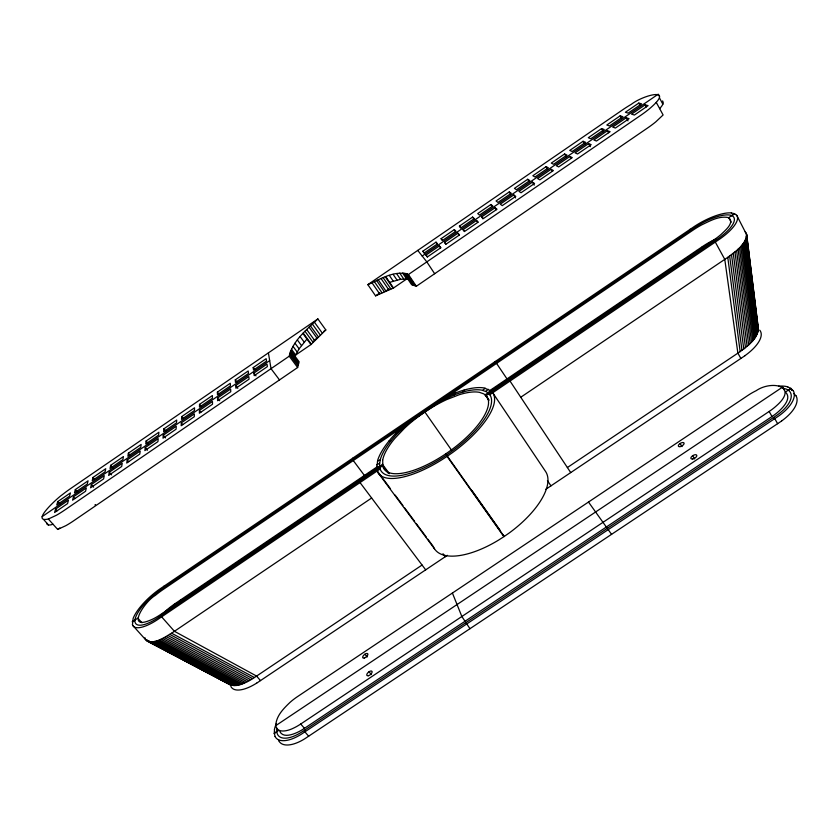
<?xml version="1.0" encoding="UTF-8"?>
<svg xmlns="http://www.w3.org/2000/svg" width="839" height="839" viewBox="0 0 839 839"><rect width="100%" height="100%" fill="white"/><g stroke="black" fill="none" stroke-linecap="round" stroke-linejoin="round"><path stroke-width="1.26" d="M731.44 212.917A35.983 12.218 -29.7 0 0 694.828 226.142L159.4 589.293A34.965 11.631 -40.4 0 0 133.139 618.427L132.489 624.552M275.108 736.432L274.301 733.443L274.489 729.594M275.779 725.63C276.052 716.066 283.53 708.588 290.032 702.369A32.092 14.641 -41.9 0 1 297.279 696.769L748.01 395.379A32.868 15.259 -28.1 0 1 756.212 390.67C771.723 380.015 799.011 385.961 776.526 405.719A32.564 15.008 -28.2 0 1 769.153 411.467L300.729 724.015A31.798 14.399 -41.8 0 1 293.042 728.336C287.945 730.905 277.132 733.821 275.779 725.63L782.672 387.041L784.339 390.062M199.43 410.428L199.378 413.239L212.508 404.241L212.477 401.482L199.43 410.428L200.867 412.243M199.535 404.367L199.483 407.104L212.435 398.221L212.393 395.547L199.535 404.367L200.951 406.16M180.479 602.329L180.584 599.916M181.339 422.835L181.172 425.73L194.281 416.731L194.365 413.9L181.339 422.835L182.787 424.628M181.696 416.605L181.539 419.416L194.459 410.544L194.543 407.796L181.696 416.605L183.133 418.378M161.77 615.27L161.654 616.875L174.418 631.295L256.587 676.077L260.52 680.618M163.741 587.699L163.846 586.241M567.384 467.533L740.145 351.625C747.874 345.867 757.816 338.872 758.309 328.332L746.679 234.71L737.051 215.938M163.28 435.21L162.986 438.189L176.075 429.211L176.284 426.296L163.28 435.21L165.472 437.895M163.899 428.813L163.615 431.697L176.515 422.856L176.714 420.014L163.899 428.813L166.059 431.466M295.171 355.379L310.986 344.546L325.826 329.958L317.876 318.925L70.382 488.728A35.773 8.484 -38.9 0 0 62.233 494.769C59.139 496.562 29.313 523.158 48.347 519.026L57.681 529.43L65.778 525.707A35.259 8.631 -38.9 0 0 73.916 520.631L297.635 367.513L299.124 361.787L290.808 350.566M145.252 447.575L144.843 450.627L157.91 441.671L158.235 438.671L145.252 447.575L147.465 450.239M146.122 440.999L145.734 443.967L158.613 435.137L158.917 432.221L146.122 440.999L148.304 443.642M297.635 367.513L289.235 356.187C292.895 340.466 306.77 329.654 317.876 318.925M127.255 459.908L126.731 463.044L139.777 454.098L140.218 451.025L127.255 459.908L128.745 461.681M128.388 453.175L127.874 456.206L140.732 447.397L141.162 444.408L128.388 453.175L129.846 454.916M109.29 472.231L108.651 475.43L121.665 466.505L122.232 463.359L109.29 472.231L111.545 474.864M110.675 465.32L110.045 468.435L122.882 459.636L123.427 456.573L110.675 465.32L112.887 467.921M91.357 484.523L90.602 487.805L103.596 478.901L104.267 475.671L91.357 484.523L93.622 487.144M92.993 477.443L92.259 480.642L105.064 471.854L105.724 468.718L92.993 477.443L94.482 479.174M73.454 496.793L72.584 500.159L85.557 491.266L86.344 487.962L73.454 496.793L74.975 498.534M75.342 489.557L74.493 492.818L87.287 484.051L88.053 480.831L75.342 489.557L77.597 492.126M55.584 509.053L54.598 512.493L67.55 503.61L68.452 500.222L55.584 509.053L57.125 510.773M57.723 501.638L56.758 504.984L69.532 496.227L70.413 492.933L57.723 501.638L59.989 504.197M520.872 397.172L727.77 257.342C735.352 251.511 745.609 245.093 746.679 234.71M659.695 108.682C661.184 106.637 664.603 103.564 662.621 100.911M367.828 284.652C380.256 279.335 394.55 269.78 408.425 274.51L640.608 115.404A36.423 8.778 -31.5 0 0 648.914 109.217C676.454 86.176 643.44 94.912 631.421 104.246A36.801 8.946 -31.4 0 0 622.517 109.909L367.828 284.652L375.589 295.852L393.501 288.008L408.404 277.803M294.971 356.187L299.114 348.825L306.948 339.019M455.126 393.134L441.671 399.259L441.387 400.801L454.151 395.001L455.126 393.134A51.64 18.815 -35 0 1 464.082 390.093L466.274 389.464A69.899 25.736 -35.2 0 1 484.334 387.996L490.941 390.88M454.151 395.001A49.071 17.881 -35 0 1 462.667 392.117L464.082 390.093M376.69 468.235L377.707 460.212A69.899 25.736 -35.2 0 1 387.513 442.856L389.044 440.957A51.599 18.783 -35.4 0 1 395.662 433.459L406.81 422.908L408.1 423.38L397.539 433.385A49.029 17.85 -35.4 0 0 391.257 440.517L389.799 442.321A66.396 24.446 -35.2 0 0 380.518 458.828L379.49 464.355L380.119 468.991L156.987 620A34.944 11.61 -40.4 0 1 132.415 624.615M161.875 614.547L163.227 613.225M164.633 611.914L167.548 609.366A33.927 11.777 -40.6 0 1 175.236 603.545L377.298 466.725M482.687 390.376L485.194 388.216M485.655 391.394L488.308 389.275M488.036 392.851L490.794 390.775M279.859 731.556C283.058 737.89 291.804 734.817 296.786 732.646A31.735 14.494 -41.9 0 0 304.473 728.336L772.006 416.532A32.501 15.102 -28.1 0 0 779.358 410.795C783.92 406.516 791.743 397.927 785.451 392.065L790.799 388.363L793.117 390.68M389.38 473.72L382.458 464.334L161.256 614.096A33.812 11.211 -40.3 0 1 153.306 618.836C124.151 632.784 144.203 601.72 155.288 595.428A34.147 11.41 -40.4 0 1 163.028 589.586L693.14 230.075A35.123 11.987 -29.7 0 1 701.761 224.842C710.035 220.93 719.317 215.497 728.755 217.658L734.45 213.693L736.621 215.266M274.301 733.443L278.621 730.444M132.31 621.919L137.785 618.112L141.98 622.79M447.313 456.091L504.176 536.499L509.137 533.038A67.686 29.638 -35.2 0 0 545.434 471.277L492.724 392.767A69.899 25.736 -35.2 0 1 452.462 452.62L447.334 456.206L445.908 453.742M744.959 355.705L545.57 489.462M781.602 421.021L304.851 738.729A32.721 15.102 -42.1 0 1 278.768 740.711M217.395 392.117L230.285 383.276L230.431 385.877L217.469 394.77L217.395 392.117L219.503 394.812M235.287 379.847L248.197 370.985L248.47 373.512L235.476 382.416L235.287 379.847L237.385 382.553M253.221 367.545L266.152 358.673L266.529 361.127L253.514 370.051L253.221 367.545L254.605 369.37M422.866 251.186L436.007 242.167L437.518 243.866L424.282 252.938L422.866 251.186L424.135 253.105M441.115 238.664L454.287 229.634L455.913 231.249L442.656 240.342L441.115 238.664L442.373 240.594M459.405 226.121L472.588 217.081L474.339 218.612L461.062 227.715L459.405 226.121L460.642 228.061M490.93 204.496L477.716 213.557L479.499 215.078L492.797 205.954L490.93 204.496L492.147 206.457M509.294 191.9L496.059 200.972L497.967 202.409L511.287 193.274L509.294 191.9L510.511 193.872M527.7 179.273L514.443 188.366L516.467 189.719L529.818 180.563L527.7 179.273L528.895 181.255M546.137 166.636L532.849 175.739L534.999 177.008L548.37 167.842L546.137 166.636L547.322 168.629M564.595 153.967L551.296 163.091L553.572 164.276L566.965 155.089L564.595 153.967L566.356 156.977M583.095 141.277L569.765 150.422L572.167 151.523L585.591 142.315L583.095 141.277L584.846 144.298M601.626 128.566L588.275 137.722L590.803 138.739L604.248 129.521L601.626 128.566L603.356 131.608M620.189 115.834L606.817 125.011L609.471 125.944L622.937 116.705L620.189 115.834L621.332 117.869M638.794 103.082L625.391 112.269L628.17 113.118L641.657 103.868L638.794 103.082L639.916 105.127M42.181 516.604L269.676 360.602M422.185 256.031L658.216 94.188L659.339 96.265M217.542 398.001L230.62 389.044L230.777 391.719L217.616 400.738L217.542 398.001L219.692 400.738M235.696 385.562L248.795 376.585L249.068 379.176L235.885 388.216L235.696 385.562L237.825 388.31M253.881 373.093L267.001 364.095L267.4 366.612L254.196 375.662L253.881 373.093L255.989 375.851M426.013 255.077L439.342 245.932L440.894 247.683L427.471 256.881L426.013 255.077L427.303 257.028M444.534 242.377L457.895 233.221L459.562 234.889L446.117 244.107L444.534 242.377L445.803 244.338M463.086 229.655L476.468 220.479L478.272 222.062L464.796 231.302L463.086 229.655L464.345 231.627M481.67 216.913L495.073 207.726L497.003 209.226L483.505 218.476L481.67 216.913L482.918 218.895M513.72 194.942L500.285 204.15L502.246 205.628L515.775 196.357L513.72 194.942L515.555 197.941M532.398 182.136L518.942 191.365L521.029 192.75L534.569 183.468L532.398 182.136L534.212 185.157M551.097 169.31L537.621 178.55L539.834 179.861L553.404 170.558L551.097 169.31L552.303 171.334M569.838 156.463L556.341 165.723L558.68 166.94L572.282 157.617L569.838 156.463L571.034 158.498M588.621 143.595L575.093 152.866L577.557 153.998L591.18 144.665L588.621 143.595L590.383 146.657M607.426 130.695L593.876 139.987L596.477 141.036L610.121 131.681L607.426 130.695L608.59 132.751M626.272 117.775L612.69 127.088L615.417 128.042L629.093 118.677L626.272 117.775L627.991 120.879M645.139 104.833L631.547 114.156L634.399 115.037L648.096 105.651L645.139 104.833L646.282 106.91M323.686 331.426L325.826 329.958M375.589 295.852L379.91 292.895M289.235 356.187L64.603 510.122A35.416 8.327 -38.8 0 1 56.433 515.24L48.347 519.026M313.88 340.34L317.048 338.169L309.025 327.126M389.097 288.805L385.898 290.997L378.148 279.702M57.681 529.43L59.821 527.962M403.8 273.105L411.655 284.746L416.343 286.256L647.54 128.01A36.255 9.093 -31.3 0 0 655.804 121.844L663.104 114.974L656.266 102.368M489.672 390.638L702.327 246.656A34.902 12.375 -29.5 0 1 710.895 241.475L716.191 238.853M158.959 617.168L382.668 465.718L388.069 473.039M380.119 468.991A66.396 24.446 -35.2 0 0 446.705 454.916A66.396 24.446 -35.2 0 0 489.819 394.729L720.208 238.748A35.962 12.207 -29.7 0 0 736.705 215.214M133.202 625.936L145.913 640.042C154.219 645.348 164.318 637.221 171.586 633.214L371.646 498.009M227.421 682.673C235.287 689.899 246.991 681.824 254.427 677.524L422.069 565.035M447.376 555.303L256.598 683.208M302.638 731.493L775.551 416.144A30.214 14.085 -28 0 0 788.293 390.166A30.235 14.095 -28 0 0 782.902 388.289M446.558 455.021L447.072 456.385L441.849 459.782A69.899 25.736 -35.2 0 1 377.246 470.931L381.147 476.185M731.65 215.696L734.628 213.777M132.331 621.709L135.048 619.969M788.178 390.25L790.988 388.488L792.089 390.492M274.28 733.213L276.891 731.598M376.69 468.036L379.574 466.285M376.753 464.816L379.627 463.201M377.466 461.198L380.287 459.73M389.632 282.344L400.507 279.335L407.744 278.936M53.025 524.239C51.106 524.878 46.9 526.158 46.575 523.043M462.667 392.117L464.754 391.519A66.396 24.446 -35.2 0 1 481.89 390.166L486.599 391.823L489.819 394.729M389.044 440.957L391.257 440.517M395.662 433.459L397.539 433.385M731.377 212.97L734.45 213.693M787.653 386.894L790.799 388.363L791.901 390.366M690.098 229.278L691.294 229.896M713.989 241.422L715.31 242.093L724.781 259.366L737.88 353.135L740.889 358.473M156.148 640.996L239 684.886M154.701 641.384L237.51 685.211M153.338 641.657L236.084 685.432M152.058 641.825L234.752 685.547M150.873 641.887L233.494 685.557M144.969 637.755L145.483 639.381L150.097 641.814M152.404 643.041L158.172 646.082M165.105 649.743L167.412 650.959M198.57 667.435L205.492 671.085M211.271 674.136L213.578 675.364M215.885 676.58L218.192 677.797M149.782 641.845L232.319 685.453M187.517 662.023L145.483 639.381M189.834 663.24L227.967 683.386M146.468 640.608L231.249 685.253M147.129 641.069L230.274 684.939M162.609 638.448L245.544 682.537M160.91 639.234L243.834 683.271M159.253 639.926L242.167 683.911M157.669 640.514L240.552 684.456M167.947 635.532L250.851 679.768M166.132 636.591L249.057 680.775M164.35 637.567L247.285 681.698M171.586 633.214L254.427 677.524M169.782 634.399L252.654 678.667M696.706 250.462L698.667 251.522M175.236 603.545L177.532 604.793M773.39 417.591L774.775 418.651L777.627 423.716M793.746 393.501L795.875 395.714M745.179 231.742L746.207 233.085M43.89 519.834L48.547 525.015M308.679 736.223L304.935 731.902L304.704 730.119M300.729 724.015L304.473 728.336M369.045 671.756L371.341 674.587M364.913 654.231L367.167 657.01M417.738 250.4L426.831 261.894L434.665 273.724M759.694 330.167L760.291 330.944A34.378 14.41 -28.9 0 1 744.917 355.684M495.251 361.441L506.997 378.903M508.602 378.924L570.73 472.588M279.502 379.92L271.018 368.667L268.396 352.873M425.688 569.849L360.036 482.582L359.26 480.034M469.987 628.726L461.859 616.508L452.41 593.037M364.42 475.451L353.282 460.559L352.569 458.23M291.406 349.213L295.559 354.834M290.221 351.898L298.558 363.14M289.812 353.261L298.16 364.535M382.699 478.282L390.492 488.791M395.159 495.094L402.951 505.592M404.503 507.7L414.634 521.344M416.186 523.452L426.306 537.107M427.869 539.204L433.323 546.556A67.686 29.638 -35.2 0 0 498.838 539.928L503.914 536.677L447.072 456.385M378.232 472.976L434.518 548.863M289.486 354.331L297.855 365.615M293 346.329L297.132 351.929M442.971 553.719L445.226 556.75M588.496 502.037L611.579 534.37M297.394 339.994L301.484 345.563M295.003 343.245L299.114 348.825M300.142 336.596L304.211 342.155M303.236 333.083L311.321 344.158M302.9 333.471L310.986 344.546M306.654 329.475L314.698 340.529M304.966 331.258L313.031 342.322M310.357 325.794L318.369 336.838M314.331 322.071L322.302 333.114M312.307 323.969L320.299 335.013M472.158 490.846L499.918 530.059M451.665 450.333L424.198 411.047M371.876 282.596L379.627 293.828M376.533 280.394L384.283 291.678M374.246 281.474L381.997 292.738M381.021 278.464L388.772 289.78M385.741 276.639L393.501 288.008M385.3 276.797L393.051 288.165M383.14 277.636L390.89 288.983M389.338 275.423L393.239 281.138M396.606 273.577L400.507 279.335M393.124 274.343L397.025 280.079M488.99 400.046L486.075 395.714L716.946 239.419A32.354 10.98 -29.7 0 0 731.786 215.602A32.375 10.991 -29.7 0 0 694.168 227.998L161.057 589.523A31.463 10.456 -40.4 0 0 134.932 620.042A31.442 10.446 -40.4 0 0 158.97 617.105M488.759 400.213L485.12 394.823L713.339 240.311A34.787 11.777 -29.8 0 0 721.215 234.322C724.917 230.557 734.859 222.954 728.755 217.658L731.199 222.188M402.573 273L406.506 278.821M399.763 273.126L403.685 278.915M547.437 480.59L550.961 485.844M408.425 274.51L416.343 286.256M407.051 273.755L414.938 285.47M406.16 273.514L414.036 285.208M405.017 273.21L412.872 284.872M503.264 535.146L504.176 536.499M439.342 245.932L440.622 247.883M436.007 242.167L437.276 244.097M457.895 233.221L459.153 235.182M454.287 229.634L455.535 231.574M472.588 217.081L473.825 219.031M476.468 220.479L477.716 222.461M495.073 207.726L496.31 209.708M680.104 443.516L681.981 446.6M692.668 455.724L694.577 458.881M769.153 411.467L772.006 416.532M659.444 97.869L662.841 104.172M757.376 325.647L757.827 326.465M278.433 739.673L278.831 740.659M758.131 327.367L758.309 328.332M702.327 246.656L702.683 249.235M727.77 257.342L740.145 351.625M733.276 253.315L745.483 347.692M731.503 254.689L743.753 349.045M729.647 256.042L741.959 350.366M738.089 249.141L750.129 343.539M736.579 250.536L748.671 344.934M734.974 251.931L747.119 346.318M741.959 245.04L753.862 339.355M740.785 246.393L752.73 340.739M739.495 247.757L751.492 342.134M746.511 233.861L758.351 329.36M746.374 234.375L758.257 330.451M746.249 236.262L758.026 331.594M745.944 238.79L757.669 332.8M745.41 239.954L757.166 334.037M744.749 241.16L756.537 335.317M743.952 242.419L755.771 336.638M743.018 243.709L754.88 337.981M302.627 731.43A29.501 13.508 -42 0 1 276.776 731.681A29.512 13.518 -42 0 1 276.985 728.273M274.416 729.626A32.805 15.029 -42 0 1 276.262 723.868M275.045 736.485A32.784 15.008 -42 0 0 301.096 734.366L778.76 415.955A33.581 15.647 -28 0 0 793.191 390.638M778.634 386.171A33.602 15.668 -28 0 1 787.716 386.842M795.949 395.672A33.518 15.752 -27.9 0 1 781.56 421M193.673 592.911A3.377 1.164 -40 0 1 194.239 592.303M194.889 591.715A3.377 1.164 -40 0 1 196.924 590.488M680.849 262.859A3.461 1.217 -30.1 0 1 684.435 260.667M540.945 357.823A3.366 1.227 -32.9 0 1 541.386 357.288M541.973 356.743A3.366 1.227 -32.9 0 1 544.878 355.17M328.248 502.121A3.335 1.206 -37.4 0 1 329.14 500.988M329.769 500.411A3.335 1.206 -37.4 0 1 331.866 499.142M256.608 683.156A33.55 13.802 -41.1 0 1 230.84 686.365M95.594 504.596A3.66 0.923 -38.8 0 1 94.922 504.942M382.657 460.15L382.993 467.05A62.894 23.146 -35.2 0 0 446.044 453.658A62.894 23.146 -35.2 0 0 486.924 396.7L483.893 393.921L479.447 392.337A62.894 23.146 -35.2 0 0 459.311 394.697L446.726 399.584A62.894 23.146 -35.2 0 0 404.597 428.152L394.823 438.409A62.894 23.146 -35.2 0 0 383.329 457.444L382.657 460.15M364.315 658.007A3.188 1.468 -39.9 0 0 367.881 654.053A3.188 1.468 -39.9 0 0 363.665 655.311A3.188 1.468 -39.9 0 0 364.315 658.007M368.447 675.71A3.272 1.552 -40.2 0 0 372.097 671.62A3.272 1.552 -40.2 0 0 367.765 672.868A3.272 1.552 -40.2 0 0 368.447 675.71M680.125 446.631A3.241 1.51 -30.3 0 0 684.089 443.149A3.241 1.51 -30.3 0 0 679.443 444.02A3.241 1.51 -30.3 0 0 680.125 446.631M692.741 458.975A3.325 1.594 -30 0 0 696.8 455.388A3.325 1.594 -30 0 0 691.986 456.238A3.325 1.594 -30 0 0 692.741 458.975"/></g></svg>
